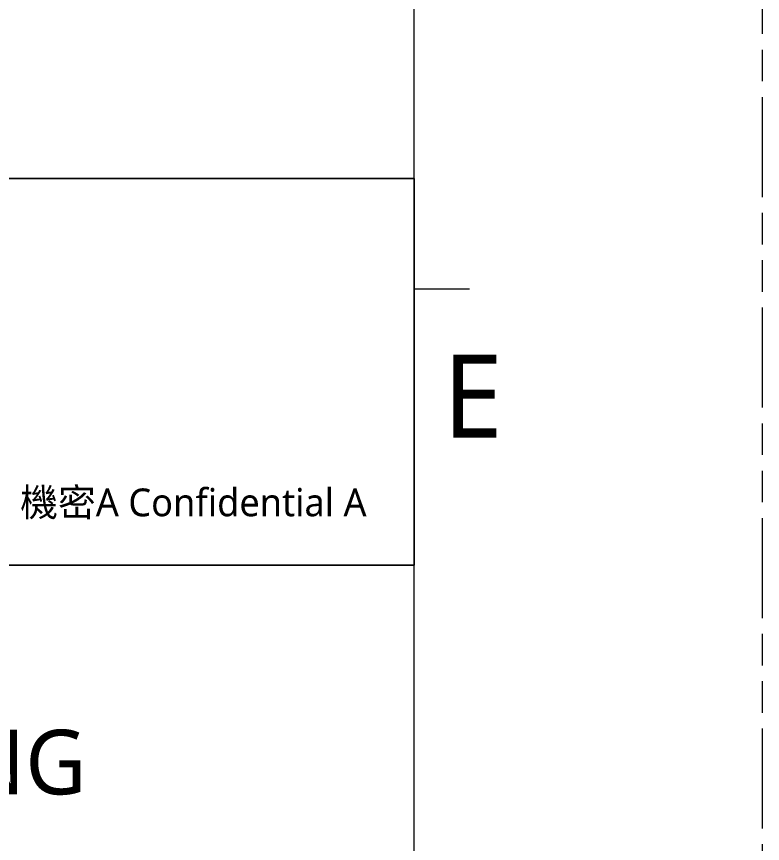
# Model space of a CAD drawing. Extents: x 2864 to 3941, y 2420 to 3182.
# Drawn here: x 3870.3 to 3941.2, y 2499 to 2577.5 of the extents above; entities that cross this region are included whole.
import ezdxf

# ---------------------------------------------------------------- set-up
doc = ezdxf.new("R2010")
doc.units = 0
doc.linetypes.add('PHANTOM', pattern=[29.5, 9.5, -1.5, 3, -1.5, 3, -1.5, 9.5])
doc.layers.get('0').update_dxf_attribs({"lineweight": 0})
doc.layers.add('0PAPERF', color=2, linetype='PHANTOM', lineweight=0, plot=False)
doc.layers.add('備註', color=1, linetype='Continuous', lineweight=0)
doc.layers.add('鵬鼎', color=5, linetype='Continuous')
doc.styles.get("Standard").update_dxf_attribs({"font": 'simplex.shx', "height": 2.7})

msp = doc.modelspace()

# ---------------------------------------------------------------- linework, layer by layer
at = {"lineweight": 0}
for p, q in [((3908.06702, 2441.38617), (3908.06702, 3142.38933)), ((3908.06702, 2551.65633), (3913.31798, 2551.65633))]:
    msp.add_line(p, q, dxfattribs=at)
at = {"color": 0, "lineweight": 0}
for p, q in [((3422.35322, 2562.15825), (3908.06702, 2562.15825)), ((3908.06702, 2525.40153), (3614.01326, 2525.40153))]:
    msp.add_line(p, q, dxfattribs=at)
for p, q in [((3908.06702, 2562.15825), (3742.66178, 2562.15825)), ((3908.06702, 2525.40153), (3908.06702, 2562.15825)), ((3742.66178, 2525.40153), (3908.06702, 2525.40153))]:
    msp.add_line(p, q)
at = {"color": 0}
msp.add_line((3901.29326, 2525.40153), (3614.01326, 2525.40153), dxfattribs=at)
msp.add_lwpolyline([(3614.01326, 2562.15825), (3908.06702, 2562.15825), (3908.06702, 2525.40153), (3614.01326, 2525.40153)], close=True, dxfattribs=at)
at = {"layer": '0PAPERF'}
msp.add_line((3908.06702, 2441.38617), (3908.06702, 3124.92558), dxfattribs=at)
at = {"layer": '備註', "color": 2, "linetype": 'PHANTOM', "lineweight": 0}
msp.add_line((3941.15578, 2420.38233), (3941.15578, 3181.78733), dxfattribs=at)

# ---------------------------------------------------------------- texts
at = {"color": 2, "insert": (3870.6139, 2532.6894), "char_height": 2.6374606, "width": 34.444989, "attachment_point": 1}
msp.add_mtext('{\\fMicrosoft JhengHei|b0|i0|c136|p18;\\C1;機密A Confidential A}', dxfattribs=at)
at = {"color": 0, "insert": (3828.36732, 2506.65263), "char_height": 6.1364691, "width": 358.8655046, "attachment_point": 5}
msp.add_mtext('{\\fMicrosoft JhengHei|b0|i0|c136|p18;PANEL LAYOUT DRAWING}', dxfattribs=at)
at = {"layer": '鵬鼎', "insert": (3910.79484, 2545.40969), "char_height": 7.87644, "width": 14.8568792, "attachment_point": 1}
msp.add_mtext('{\\fMicrosoft JhengHei|b0|i0|c136|p0;\\C0;E}', dxfattribs=at)

doc.saveas('drawing.dxf')
